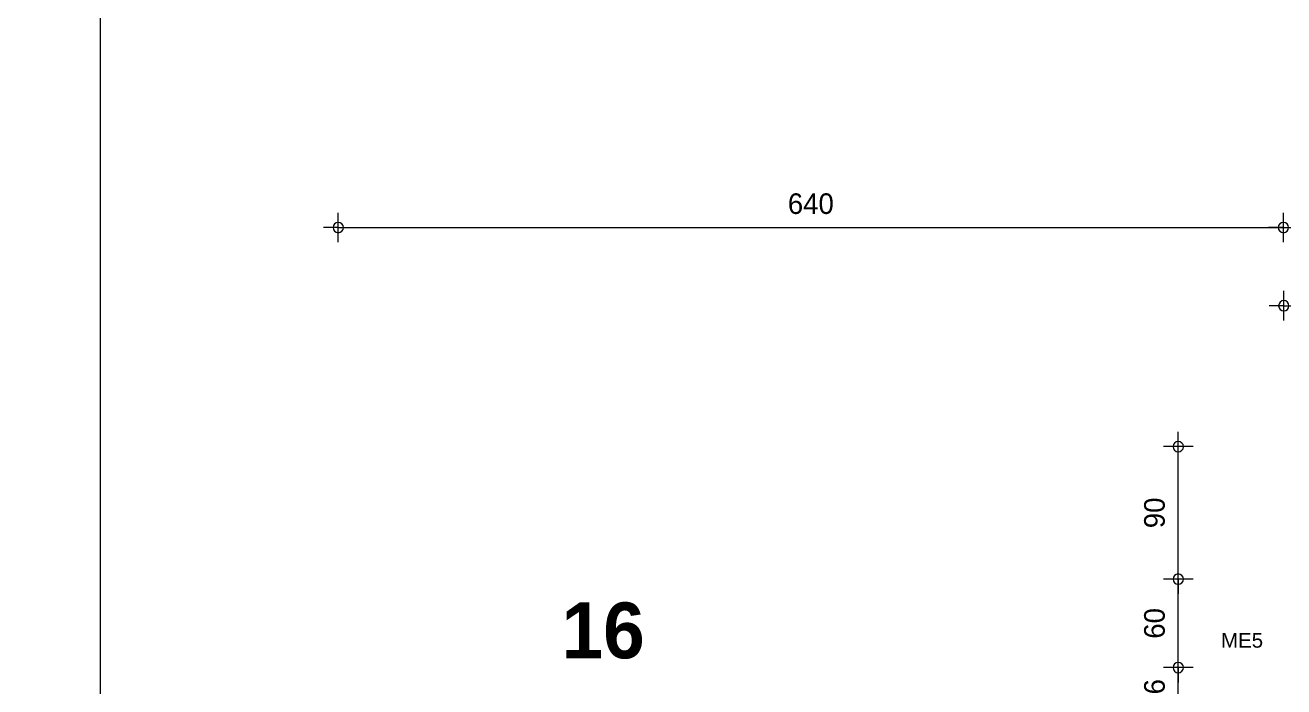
# Model space of a CAD drawing. Header units: metres. Extents: x -30.4 to 29.6, y -50.6 to 0.4.
# Drawn here: x -0.91 to 7.61, y -22.24 to -17.75 of the extents above; entities that cross this region are included whole.
import ezdxf
from ezdxf.enums import TextEntityAlignment as Align

# ---------------------------------------------------------------- set-up
doc = ezdxf.new("R2010")
doc.units = ezdxf.units.M
doc.header["$MEASUREMENT"] = 0
doc.layers.add('Calque commun', color=7, linetype='Continuous')
doc.layers.add('Textes', color=7, linetype='Continuous')
doc.styles.add('Arial4', font='arial.ttf', dxfattribs={"height": 0.098961})
doc.styles.add('Century Gothic', font='GOTHIC.TTF', dxfattribs={"height": 0.139636})
doc.styles.add('Century Gothic2', font='GOTHICB.TTF', dxfattribs={"height": 0.378481})

# ---------------------------------------------------------------- blocks, each defined once
blk = doc.blocks.new('new203')
at = {"layer": 'Calque commun', "color": 5, "linetype": 'Continuous', "lineweight": 9}
blk.add_arc((0, 0), 0.5, 0, 359.9994, dxfattribs=at)
blk = doc.blocks.new('new204')
at = {"layer": 'Calque commun', "color": 5, "linetype": 'Continuous', "lineweight": 9}
blk.add_arc((0, 0), 0.5, 0, 359.9994, dxfattribs=at)
blk = doc.blocks.new('DimLine37013')
at = {"layer": 'Calque commun', "color": 5, "linetype": 'Continuous', "lineweight": 9}
for p, q in [((7.614, -19.7557), (7.614, -19.5557)), ((9.914, -19.7557), (9.914, -19.5557)), ((7.614, -19.6557), (7.514, -19.6557)), ((7.614, -19.6557), (9.914, -19.6557)), ((9.914, -19.6557), (10.014, -19.6557))]:
    blk.add_line(p, q, dxfattribs=at)
at = {"layer": 'Calque commun', "color": 5, "linetype": 'Continuous', "lineweight": 9, "xscale": 0.07000000029802322, "yscale": 0.07000000029802322, "zscale": 0.07000000029802322}
for name, p in [('new203', (7.614, -19.6557)), ('new204', (9.914, -19.6557))]:
    blk.add_blockref(name, p, dxfattribs=at)
at = {"layer": 'Calque commun', "color": 5, "linetype": 'Continuous', "lineweight": 9, "style": 'Century Gothic'}
blk.add_text('230', height=0.13964, dxfattribs=at).set_placement((8.764, -19.6057), align=Align.BOTTOM_CENTER)
blk = doc.blocks.new('new237')
at = {"layer": 'Calque commun', "color": 5, "linetype": 'Continuous', "lineweight": 9}
blk.add_arc((0, 0), 0.5, 0, 359.9994, dxfattribs=at)
blk = doc.blocks.new('new238')
at = {"layer": 'Calque commun', "color": 5, "linetype": 'Continuous', "lineweight": 9}
blk.add_arc((0, 0), 0.5, 0, 359.9994, dxfattribs=at)
blk = doc.blocks.new('DimLine38771')
at = {"layer": 'Calque commun', "color": 5, "linetype": 'Continuous', "lineweight": 9}
for p, q in [((6.8995, -22.1082), (6.8995, -22.0082)), ((6.9995, -22.1082), (6.7995, -22.1082)), ((6.8995, -22.4706), (6.8995, -22.1082)), ((6.9995, -22.4706), (6.7995, -22.4706)), ((6.8995, -22.4706), (6.8995, -22.5707))]:
    blk.add_line(p, q, dxfattribs=at)
at = {"layer": 'Calque commun', "color": 5, "linetype": 'Continuous', "lineweight": 9, "xscale": 0.07000000029802322, "yscale": 0.07000000029802322, "zscale": 0.07000000029802322, "rotation": 90}
for name, p in [('new238', (6.8995, -22.1082)), ('new237', (6.8995, -22.4706))]:
    blk.add_blockref(name, p, dxfattribs=at)
at = {"layer": 'Calque commun', "color": 5, "linetype": 'Continuous', "lineweight": 9, "style": 'Century Gothic'}
blk.add_text('36', height=0.13964, rotation=90, dxfattribs=at).set_placement((6.8495, -22.2894), align=Align.BOTTOM_CENTER)
blk = doc.blocks.new('new239')
at = {"layer": 'Calque commun', "color": 5, "linetype": 'Continuous', "lineweight": 9}
blk.add_arc((0, 0), 0.5, 0, 359.9994, dxfattribs=at)
blk = doc.blocks.new('new240')
at = {"layer": 'Calque commun', "color": 5, "linetype": 'Continuous', "lineweight": 9}
blk.add_arc((0, 0), 0.5, 0, 359.9994, dxfattribs=at)
blk = doc.blocks.new('DimLine38779')
at = {"layer": 'Calque commun', "color": 5, "linetype": 'Continuous', "lineweight": 9}
for p, q in [((6.8995, -21.5082), (6.8995, -21.4082)), ((6.9995, -21.5082), (6.7995, -21.5082)), ((6.8995, -22.1082), (6.8995, -21.5082)), ((6.9995, -22.1082), (6.7995, -22.1082)), ((6.8995, -22.1082), (6.8995, -22.2082))]:
    blk.add_line(p, q, dxfattribs=at)
at = {"layer": 'Calque commun', "color": 5, "linetype": 'Continuous', "lineweight": 9, "xscale": 0.07000000029802322, "yscale": 0.07000000029802322, "zscale": 0.07000000029802322, "rotation": 90}
for name, p in [('new240', (6.8995, -21.5082)), ('new239', (6.8995, -22.1082))]:
    blk.add_blockref(name, p, dxfattribs=at)
at = {"layer": 'Calque commun', "color": 5, "linetype": 'Continuous', "lineweight": 9, "style": 'Century Gothic'}
blk.add_text('60', height=0.13964, rotation=90, dxfattribs=at).set_placement((6.8495, -21.8082), align=Align.BOTTOM_CENTER)
blk = doc.blocks.new('new241')
at = {"layer": 'Calque commun', "color": 5, "linetype": 'Continuous', "lineweight": 9}
blk.add_arc((0, 0), 0.5, 0, 359.9994, dxfattribs=at)
blk = doc.blocks.new('new242')
at = {"layer": 'Calque commun', "color": 5, "linetype": 'Continuous', "lineweight": 9}
blk.add_arc((0, 0), 0.5, 0, 359.9994, dxfattribs=at)
blk = doc.blocks.new('DimLine38787')
at = {"layer": 'Calque commun', "color": 5, "linetype": 'Continuous', "lineweight": 9}
for p, q in [((6.8995, -20.6106), (6.8995, -20.5106)), ((6.9995, -20.6106), (6.7995, -20.6106)), ((6.8995, -21.5082), (6.8995, -20.6106)), ((6.9995, -21.5082), (6.7995, -21.5082)), ((6.8995, -21.5082), (6.8995, -21.6082))]:
    blk.add_line(p, q, dxfattribs=at)
at = {"layer": 'Calque commun', "color": 5, "linetype": 'Continuous', "lineweight": 9, "xscale": 0.07000000029802322, "yscale": 0.07000000029802322, "zscale": 0.07000000029802322, "rotation": 90}
for name, p in [('new242', (6.8995, -20.6106)), ('new241', (6.8995, -21.5082))]:
    blk.add_blockref(name, p, dxfattribs=at)
at = {"layer": 'Calque commun', "color": 5, "linetype": 'Continuous', "lineweight": 9, "style": 'Century Gothic'}
blk.add_text('90', height=0.13964, rotation=90, dxfattribs=at).set_placement((6.8495, -21.0594), align=Align.BOTTOM_CENTER)
blk = doc.blocks.new('new311')
at = {"layer": 'Calque commun', "color": 5, "linetype": 'Continuous', "lineweight": 9}
blk.add_arc((0, 0), 0.5, 0, 359.9994, dxfattribs=at)
blk = doc.blocks.new('new312')
at = {"layer": 'Calque commun', "color": 5, "linetype": 'Continuous', "lineweight": 9}
blk.add_arc((0, 0), 0.5, 0, 359.9994, dxfattribs=at)
blk = doc.blocks.new('DimLine41372')
at = {"layer": 'Calque commun', "color": 5, "linetype": 'Continuous', "lineweight": 9}
for p, q in [((1.2112, -19.2255), (1.2112, -19.0255)), ((7.6112, -19.2255), (7.6112, -19.0255)), ((1.2112, -19.1255), (1.1112, -19.1255)), ((1.2112, -19.1255), (7.6112, -19.1255)), ((7.6112, -19.1255), (7.7112, -19.1255))]:
    blk.add_line(p, q, dxfattribs=at)
at = {"layer": 'Calque commun', "color": 5, "linetype": 'Continuous', "lineweight": 9, "xscale": 0.07000000029802322, "yscale": 0.07000000029802322, "zscale": 0.07000000029802322}
for name, p in [('new311', (1.2112, -19.1255)), ('new312', (7.6112, -19.1255))]:
    blk.add_blockref(name, p, dxfattribs=at)
at = {"layer": 'Calque commun', "color": 5, "linetype": 'Continuous', "lineweight": 9, "style": 'Century Gothic'}
blk.add_text('640', height=0.13964, dxfattribs=at).set_placement((4.4112, -19.0755), align=Align.BOTTOM_CENTER)
blk = doc.blocks.new('new313')
at = {"layer": 'Calque commun', "color": 5, "linetype": 'Continuous', "lineweight": 9}
blk.add_arc((0, 0), 0.5, 0, 359.9994, dxfattribs=at)
blk = doc.blocks.new('new314')
at = {"layer": 'Calque commun', "color": 5, "linetype": 'Continuous', "lineweight": 9}
blk.add_arc((0, 0), 0.5, 0, 359.9994, dxfattribs=at)
blk = doc.blocks.new('DimLine41380')
at = {"layer": 'Calque commun', "color": 5, "linetype": 'Continuous', "lineweight": 9}
for p, q in [((7.6112, -19.2255), (7.6112, -19.0255)), ((14.2112, -19.2255), (14.2112, -19.0255)), ((7.6112, -19.1255), (7.5112, -19.1255)), ((7.6112, -19.1255), (14.2112, -19.1255)), ((14.2112, -19.1255), (14.3112, -19.1255))]:
    blk.add_line(p, q, dxfattribs=at)
at = {"layer": 'Calque commun', "color": 5, "linetype": 'Continuous', "lineweight": 9, "xscale": 0.07000000029802322, "yscale": 0.07000000029802322, "zscale": 0.07000000029802322}
for name, p in [('new313', (7.6112, -19.1255)), ('new314', (14.2112, -19.1255))]:
    blk.add_blockref(name, p, dxfattribs=at)
at = {"layer": 'Calque commun', "color": 5, "linetype": 'Continuous', "lineweight": 9, "style": 'Century Gothic'}
blk.add_text('660', height=0.13964, dxfattribs=at).set_placement((10.9112, -19.0755), align=Align.BOTTOM_CENTER)

msp = doc.modelspace()

# ---------------------------------------------------------------- linework, layer by layer
at = {"layer": 'Calque commun', "color": 7, "linetype": 'Continuous', "lineweight": 9}
msp.add_line((-0.3979, -35.5825), (-0.3979, -8.0479), dxfattribs=at)

# ---------------------------------------------------------------- block references
at = {"layer": 'Calque commun', "color": 5, "linetype": 'Continuous', "lineweight": 9}
for name in ['DimLine41372', 'DimLine41380', 'DimLine37013', 'DimLine38787', 'DimLine38779', 'DimLine38771']:
    msp.add_blockref(name, (0, 0), dxfattribs=at)

# ---------------------------------------------------------------- texts
at = {"layer": 'Textes', "color": 5, "linetype": 'ByBlock', "lineweight": -2}
for s, height, style, p in [('16', 0.37848, 'Century Gothic2', (3.2864, -22.1586)), ('ME5', 0.09896, 'Arial4', (7.4735, -22.0024))]:
    msp.add_text(s, height=height, dxfattribs=dict(at, style=style)).set_placement(p, align=Align.BOTTOM_RIGHT)

# ---------------------------------------------------------------- meshes
at = {"layer": 'Calque commun', "color": 7, "linetype": 'Continuous', "lineweight": 9}
mesh = msp.add_polyface(dxfattribs=at)
corners = [(29.6021, -8.6275), (-30.3979, -8.6275), (-30.3979, -50.6275), (29.6021, -50.6275)]
mesh.append_faces([[corners[k] for k in face] for face in [(0, 1, 2, 3)]], dxfattribs={"color": 7})

doc.saveas('drawing.dxf')
